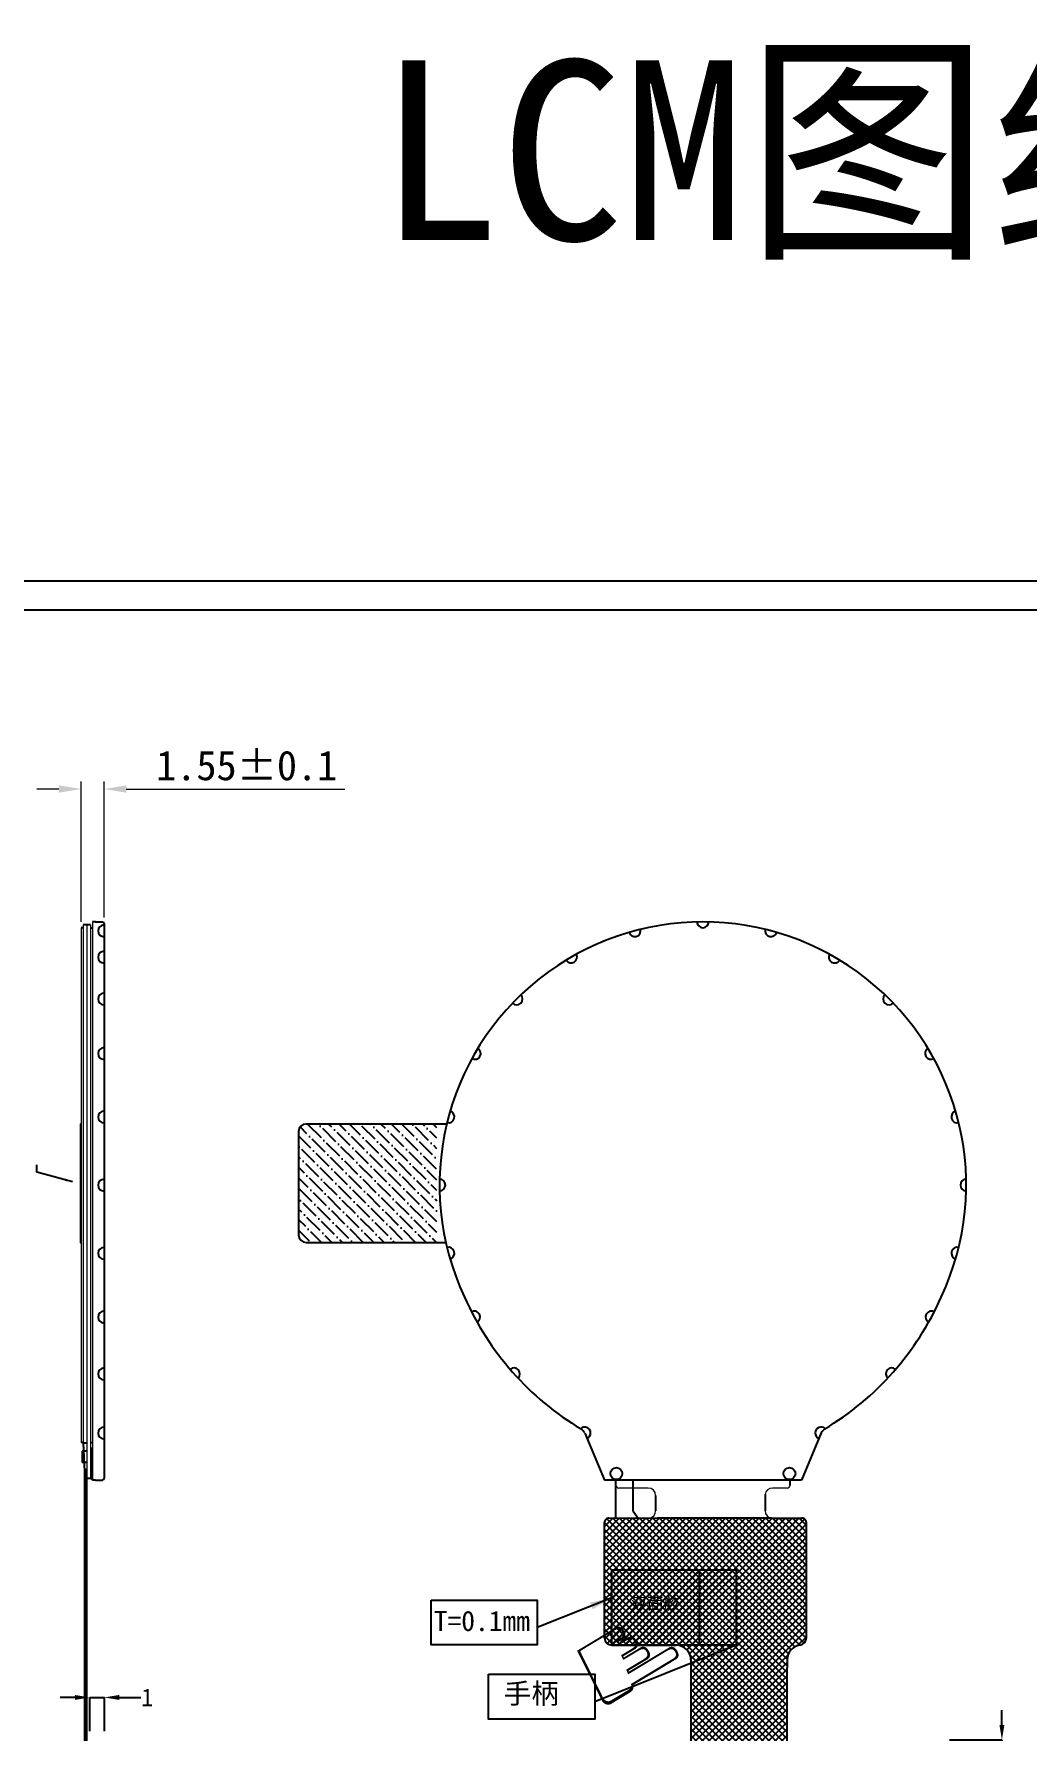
# Model space of a CAD drawing. Header units: millimetres. Extents: x 784 to 1591, y 435 to 646.
# Drawn here: x 1123 to 1190.1, y 512.9 to 627.7 of the extents above; entities that cross this region are included whole.
import ezdxf

# ---------------------------------------------------------------- set-up
doc = ezdxf.new("R2010")
doc.units = ezdxf.units.MM
for name, color, linetype in [('AUDIT_I_181013161717-0', 7, 'Continuous'), ('dim', 3, 'Continuous'), ('DWG', 7, 'Continuous'), ('FPC', 33, 'Continuous'), ('FRAME', 154, 'Continuous'), ('Index', 7, 'Continuous'), ('铁框', 5, 'Continuous')]:
    doc.layers.add(name, color=color, linetype=linetype)
doc.layers.add('BEZEL', color=4, linetype='Continuous', lineweight=20)
doc.layers.add('T-SHADING黑白双面胶', color=5, linetype='Continuous', lineweight=18)
doc.styles.get("Standard").update_dxf_attribs({"font": 'txt', "bigfont": 'gbcbig.shx'})
doc.styles.add('中文', font='')
doc.styles.add('宋体', font='')
doc.styles.add('工程', font='gbenor.shx', dxfattribs={"width": 1.25, "bigfont": 'gbcbig.shx'})
doc.styles.get('中文').set_extended_font_data('SimSun')
doc.styles.get('宋体').set_extended_font_data('SimSun')
doc.dimstyles.get("Standard").update_dxf_attribs({"dimtxt": 0.18, "dimasz": 0.18, "dimexe": 0.18, "dimexo": 0.0625, "dimgap": 0.09, "dimtad": 0, "dimzin": 0, "dimdsep": 46, "dimtxsty": 'Standard', "dimcen": 0, "dimadec": 0, "dimazin": 0, "dimtfac": 1, "dimtofl": 0, "dimtmove": 0, "dimatfit": 3, "dimfxl": 1, "dimtolj": 1, "dimtzin": 0, "dimarcsym": 0})
doc.dimstyles.new('标准', dxfattribs={"dimtxt": 2, "dimasz": 1.8, "dimexe": 0.5, "dimexo": 0.4, "dimgap": 0.1, "dimtad": 1, "dimzin": 1, "dimdsep": 46, "dimtxsty": '工程', "dimblk": 'CLOSEDBLANK', "dimcen": 0.09, "dimclrd": 3, "dimclre": 3, "dimclrt": 3, "dimadec": 0, "dimazin": 0, "dimtfac": 1, "dimtofl": 0, "dimtmove": 0, "dimatfit": 3, "dimldrblk": 'CLOSEDBLANK', "dimfxl": 1, "dimtolj": 1, "dimlwd": 0, "dimlwe": 0, "dimarcsym": 0})
doc.dimstyles.new('标注', dxfattribs={"dimtxt": 1.2, "dimasz": 1, "dimexe": 0, "dimexo": 1, "dimgap": 0.2, "dimtad": 0, "dimrnd": 0.0005, "dimzin": 9, "dimdsep": 46, "dimtxsty": 'Standard', "dimcen": 0, "dimclrd": 3, "dimclre": 3, "dimclrt": 3, "dimadec": 0, "dimazin": 0, "dimtfac": 1, "dimtmove": 0, "dimatfit": 3, "dimfxl": 1, "dimlwd": -1, "dimlwe": -1, "dimarcsym": 0})
pattern_1 = [(45, (17.82609645477078, -3.556308555857527), (-0.2245064030267288, 0.2245064030267289), [])]

# ---------------------------------------------------------------- blocks, each defined once
blk = doc.blocks.new('*D190')
at = {"color": 7, "lineweight": 0, "transparency": 16777216}
for p, q in [((1124.660440421763, 576.622001071699), (1123.160440421763, 576.622001071699)), ((1126.160440421763, 567.6350715947428), (1126.160440421763, 577.122001071699)), ((1127.710524879602, 567.935071594879), (1127.710524879602, 577.122001071699)), ((1129.210524879602, 576.622001071699), (1143.983421203329, 576.622001071699))]:
    blk.add_line(p, q, dxfattribs=at)
at = {"color": 7, "transparency": 16777216}
for points in [[(1124.660440421763, 576.872001071699), (1124.660440421763, 576.372001071699), (1126.160440421763, 576.622001071699)], [(1129.210524879602, 576.872001071699), (1129.210524879602, 576.372001071699), (1127.710524879602, 576.622001071699)]]:
    blk.add_solid(points, dxfattribs=at)
at = {"layer": 'Defpoints', "color": 0, "transparency": 16777216}
for p in [(1127.710524879602, 576.622001071699), (1126.160440421763, 567.2350715947429), (1127.710524879602, 567.535071594879)]:
    blk.add_point(p, dxfattribs=at)
at = {"color": 7, "transparency": 16777216, "insert": (1137.354929583218, 578.2002133622018), "char_height": 2, "attachment_point": 5, "style": '宋体'}
blk.add_mtext('\\A1;1.55%%P0.1', dxfattribs=at)
blk = doc.blocks.new('_ClosedBlank')
at = {"color": 0, "linetype": 'ByBlock', "lineweight": -2}
for p, q in [((-1, 0.1666666666666666), (0, 0)), ((-1, 0.1666666666666666), (-1, -0.1666666666666666)), ((0, 0), (-1, -0.1666666666666666))]:
    blk.add_line(p, q, dxfattribs=at)
blk = doc.blocks.new('*D194')
at = {"color": 7, "transparency": 16777216}
for p, q in [((1188.398120499434, 513.331350893399), (1188.398120499434, 514.331350893399)), ((1184.845668355888, 512.331350893399), (1188.398120499434, 512.331350893399)), ((1188.398120499434, 512.331350893399), (1188.398120499434, 512.0287664298146)), ((1188.398120499434, 504.831350893399), (1188.398120499434, 504.9784871002056)), ((1184.791371670702, 504.831350893399), (1188.398120499434, 504.831350893399)), ((1188.398120499434, 503.831350893399), (1188.398120499434, 502.831350893399))]:
    blk.add_line(p, q, dxfattribs=at)
for points in [[(1188.231453832767, 513.331350893399), (1188.564787166101, 513.331350893399), (1188.398120499434, 512.331350893399)], [(1188.231453832767, 503.831350893399), (1188.564787166101, 503.831350893399), (1188.398120499434, 504.831350893399)]]:
    blk.add_solid(points, dxfattribs=at)
at = {"layer": 'Defpoints', "color": 0, "transparency": 16777216}
for p in [(1184.545668355888, 512.331350893399), (1188.398120499434, 512.331350893399), (1184.491371670702, 504.831350893399)]:
    blk.add_point(p, dxfattribs=at)
at = {"color": 7, "transparency": 16777216, "insert": (1188.398120499434, 508.5036267650103), "char_height": 1.2, "attachment_point": 5, "rotation": 90, "style": '宋体'}
blk.add_mtext('7.5%%p0.2', dxfattribs=at)
blk = doc.blocks.new('*D198')
at = {"color": 1, "transparency": 16777216}
for p, q in [((1125.740490011399, 515.1986330997914), (1124.740490011399, 515.1986330997914)), ((1126.740490011399, 512.9251840278888), (1126.740490011399, 515.1986330997914)), ((1126.740490011399, 515.1986330997914), (1127.740450448695, 515.1986330997914)), ((1127.740450448695, 512.9251840278888), (1127.740450448695, 515.1986330997914)), ((1128.740450448695, 515.1986330997914), (1130.189053800651, 515.1986330997914))]:
    blk.add_line(p, q, dxfattribs=at)
for points in [[(1125.740490011399, 515.3652997664581), (1125.740490011399, 515.0319664331248), (1126.740490011399, 515.1986330997914)], [(1128.740450448695, 515.3652997664581), (1128.740450448695, 515.0319664331248), (1127.740450448695, 515.1986330997914)]]:
    blk.add_solid(points, dxfattribs=at)
at = {"layer": 'Defpoints', "color": 0, "transparency": 16777216}
for p in [(1127.740450448695, 515.1986330997914), (1126.740490011399, 511.9251840278888), (1127.740450448695, 511.9251840278888)]:
    blk.add_point(p, dxfattribs=at)
at = {"color": 1, "transparency": 16777216, "insert": (1130.633746538081, 515.1986330997914), "char_height": 1.2, "attachment_point": 5, "style": '宋体'}
blk.add_mtext('1', dxfattribs=at)

msp = doc.modelspace()

# ---------------------------------------------------------------- hatches: boundary and pattern name
h = msp.add_hatch()
h.set_pattern_fill('ANSI37', color=5, scale=0.1, style=0)
h.set_pattern_definition([(45, (-17.00780998992059, -5.199992110121798), (-0.2245064030267288, 0.2245064030267289), []), (135, (-17.00780998992059, -5.199992110121798), (-0.2245064030267289, -0.2245064030267288), [])])
edge = h.paths.add_edge_path()
edge.add_line((1172.850779377701, 527.3186055940117), (1165.132643955764, 527.3186674611059))
edge.add_line((1161.836577228685, 527.3186097894462), (1165.132643955764, 527.3185647591422))
edge.add_arc((1161.836577228685, 527.0186097894463), 0.3, 89.99999999994789, 180.0000000000391)
edge.add_line((1161.536577228685, 522.3374078898782), (1161.536577228685, 527.0186097894463))
edge.add_line((1161.536607775399, 519.231350893219), (1161.536577228685, 522.3374078898782))
edge.add_arc((1162.036834590905, 519.2315777079646), 0.5002268669274116, 180.025979268523, 269.9740207314314)
edge.add_line((1162.036607776159, 518.7313508924587), (1166.381998579667, 518.7313508924589))
edge.add_arc((1166.381927210924, 517.7312795247352), 1.000071370270443, 0.004088835983192366, 89.99591116400052)
edge.add_line((1167.381998578647, 517.7313508934789), (1167.381998578647, 498.931350893859))
edge.add_line((1173.881998578367, 499.4313508920789), (1173.881998578367, 517.2101382794294))
edge.add_line((1173.881998578367, 517.7447435183736), (1173.881998578367, 517.2101382794294))
edge.add_arc((1174.881910862682, 517.7448207249073), 0.9999122872956046, 97.65786037772011, 180.0044239965759)
edge.add_arc((1174.688240854181, 519.2258921836354), 0.4937878984461769, 277.0288510914779, 360.633404326771)
edge.add_line((1175.181998579327, 519.231350893219), (1175.181998579327, 527.0186055940129))
edge.add_line((1172.850779377701, 527.3186055940117), (1174.881998579327, 527.3186055940125))
edge.add_arc((1174.881998579328, 527.0186055940129), 0.3, 359.9999999999609, 450.0000000000521)
edge.add_arc((1170.882071286387, 498.9314236013588), 3.50004232172, 180.0011902150028, 269.9988097753894)
edge.add_line((1170.881998578887, 495.4313508936189), (1175.081998578667, 495.4313508936189))
edge.add_arc((1175.081926706827, 498.9314227656989), 3.50004232172, 270.0011765372001, 359.9988234534005)
edge.add_arc((1174.581782813019, 499.4315666595086), 0.5002158121838584, 270.0247141684873, 359.9752855417474)
edge.add_arc((1174.381882487661, 499.4312348031524), 0.4998839227736608, 179.9866940962173, 270.013306191291)
edge.add_line((1174.581998577907, 498.931350893859), (1174.381998579127, 498.931350893859))
edge.add_line((1178.581998578907, 498.931350893859), (1178.581998578907, 507.5313508921988))
edge.add_line((1175.081998578667, 508.0313508929589), (1175.081998578667, 499.4313508920789))
edge.add_arc((1178.082060897047, 508.0312885740589), 3.00003627576, 90.00119018139824, 179.9988098090982)
edge.add_arc((1179.081882488202, 507.5314669836645), 0.4998839227748116, 89.98669380878714, 180.0133061912487)
edge.add_line((1179.081998579667, 508.0313508929589), (1181.145856148971, 508.0313508929589))
edge.add_line((1181.145856148971, 511.0313508924388), (1178.081998578147, 511.0313508924388))
edge.add_line((1181.145856148971, 511.0313508924388), (1181.145856148971, 508.0313508929589))
h = msp.add_hatch()
h.set_pattern_fill('ANSI31', color=6, scale=0.1, style=0)
h.set_pattern_definition(pattern_1)
h.paths.add_polyline_path([(1167.936596454771, 523.8295972673377), (1167.936596454771, 518.7313508924587), (1162.036607776159, 518.7313508924587), (1162.036607776159, 523.8295972673377)])
h.paths.add_polyline_path([(1163.091144446516, 522.1713579138797), (1166.905766728423, 522.1713579138797), (1166.905766728423, 520.6770877578596), (1163.091144446516, 520.6770877578596)], flags=24)
h = msp.add_hatch()
h.set_pattern_fill('ANSI31', color=256, scale=0.1, style=0)
h.set_pattern_definition(pattern_1)
edge = h.paths.add_edge_path()
edge.add_line((1167.936595376383, 523.8295970086533), (1170.436596454771, 523.8295970086533))
edge.add_line((1170.436596454771, 518.7313506337744), (1167.936595376383, 518.7313506337744))
edge.add_line((1170.436596454771, 523.8295970086533), (1170.436596454771, 518.7313506337744))
edge.add_line((1167.936596454771, 523.8295972673377), (1167.936596454771, 518.7313508924587))
at = {"layer": 'dim'}
h = msp.add_hatch(dxfattribs=at)
h.set_pattern_fill('ANSI36', color=5, scale=4, style=0)
h.set_pattern_definition([(135, (1850.567958975473, -3871.680391583394), (-0.2651650429449554, 0.9722718241315027), [1.25, -0.25, 0, -0.25])])
h.paths.add_polyline_path([(1140.862730985161, 553.4671826037924, -0.4142135623730951), (1141.362730985161, 553.9671826037924), (1150.212730985162, 553.9671826037924), (1150.212730985162, 545.9671826037915), (1141.362730985161, 545.9671826037924, -0.4142135623730951), (1140.862730985161, 546.4671826037924)])

# ---------------------------------------------------------------- linework, layer by layer
at = {"color": 6}
for p, q in [((1126.240479982877, 567.2350715947429), (1126.160440421763, 567.2350715947429)), ((1126.290490010079, 567.2350715947429), (1126.160440421763, 567.2350715947429)), ((1126.790490010079, 567.2350715947429), (1126.920514029031, 567.2350715947429)), ((1126.29049074718, 532.4350713389017), (1126.163209598529, 532.4350718505841)), ((1126.790490010079, 532.4350705348841), (1126.920514029031, 532.435072654602)), ((1162.036607776159, 518.7313508924587), (1162.036607776159, 523.8295972673377)), ((1162.036607776159, 523.8295972673377), (1167.936596454771, 523.8295972673377)), ((1167.936596454771, 518.7313508924587), (1162.036607776159, 518.7313508924587))]:
    msp.add_line(p, q, dxfattribs=at)
at = {"color": 4}
for p, q in [((1126.790490010079, 567.4350715947434), (1126.290490010079, 567.4350715947434)), ((1126.540490010079, 532.3850715947467), (1126.290490010079, 532.3850715947467)), ((1126.790490010079, 529.995071594747), (1126.540490010079, 529.995071594747))]:
    msp.add_line(p, q, dxfattribs=at)
at = {"color": 7}
for p, q in [((1160.203670335668, 533.0742083388134), (1161.532590887266, 529.8950078898782)), ((1174.840551201684, 529.8950078898782), (1161.532590887266, 529.8950078898782)), ((1167.936595376383, 523.8295970086533), (1170.436596454771, 523.8295970086533)), ((1170.436596454771, 523.8295970086533), (1170.436596454771, 518.7313506337744)), ((1170.436596454771, 518.7313506337744), (1167.936595376383, 518.7313506337744))]:
    msp.add_line(p, q, dxfattribs=at)
for p, q in [((1126.540490010079, 531.845071594747), (1126.240440421763, 531.845071594747)), ((1126.240440421763, 531.845071594747), (1126.240440421763, 531.095071594747)), ((1126.290490010079, 532.3850715947467), (1126.410490010079, 529.995071594747)), ((1126.540490010079, 531.095071594747), (1126.240440421763, 531.095071594747)), ((1167.936595376383, 523.8295970086533), (1167.936595376383, 518.7313508924587))]:
    msp.add_line(p, q)
at = {"color": 30, "linetype": 'Continuous'}
for p, q in [((1126.540490010079, 530.5950715947467), (1126.410490010079, 530.5950715947467)), ((1126.410490010079, 495.4213205040676), (1126.410490010079, 530.5950715947467)), ((1126.540490010079, 495.4213205040676), (1126.540490010079, 530.5950715947467)), ((1161.536577228686, 522.3374078898782), (1161.536577228686, 527.0186097894463)), ((1161.536577228685, 522.3374078898782), (1161.536577228685, 527.0186097894463)), ((1175.181998579327, 519.231350893219), (1175.181998579327, 527.0186055940129)), ((1161.536607775399, 519.231350893219), (1161.536577228685, 522.3374078898782)), ((1126.540490010079, 519.7596734306867), (1126.420490011319, 519.7596734306867)), ((1162.036607776159, 518.7313508924587), (1166.381998579667, 518.7313508924589)), ((1167.381998578647, 517.7313508934789), (1167.381998578647, 498.931350893859)), ((1173.881998578367, 499.4313508920789), (1173.881998578367, 517.2101382794294))]:
    msp.add_line(p, q, dxfattribs=at)
at = {"color": 30}
for p, q in [((1126.410490010079, 529.995071594747), (1126.540490010079, 529.995071594747)), ((1174.08099322308, 529.5450675885788), (1174.08099322308, 529.8950078898782)), ((1172.850779377701, 527.3186055940117), (1174.881998579327, 527.3186055940125))]:
    msp.add_line(p, q, dxfattribs=at)
at = {"color": 32}
msp.add_line((1173.881998578367, 517.7447435183736), (1173.881998578367, 517.2101382794294), dxfattribs=at)
at = {"color": 5}
msp.add_lwpolyline([(1126.161505407464, 553.9671826037924), (1126.111505407464, 553.9671826037924), (1126.111505407464, 545.9671824542562), (1126.161505407464, 545.9671824542562)], close=True, dxfattribs=at)
at = {"color": 4}
for points in [[(1149.818122616724, 521.7859867448527), (1156.994001316211, 521.7859867448527), (1156.994001316211, 518.7478795669527), (1149.818122616724, 518.7478795669527)], [(1153.696577429654, 516.7683754845274), (1160.872456129141, 516.7683754845274), (1160.872456129141, 513.7302683066274), (1153.696577429654, 513.7302683066274)]]:
    msp.add_lwpolyline(points, close=True, dxfattribs=at)
at = {"color": 30}
for centre, radius, start, end in [((1161.836577228685, 527.0186097894463), 0.3, 89.99999999994789, 180.0000000000391), ((1174.881998579328, 527.0186055940129), 0.3, 359.9999999999609, 90.00000000005213), ((1162.036834590905, 519.2315777079646), 0.5002268669274116, 180.025979268523, 269.9740207314314), ((1166.381927210924, 517.7312795247352), 1.000071370270443, 0.004088835983192251, 89.99591116400052), ((1174.881910862682, 517.7448207249073), 0.9999122872956046, 97.65786037772024, 180.0044239965759), ((1174.688240854181, 519.2258921836354), 0.4937878984461769, 277.0288510914778, 0.633404326771088)]:
    msp.add_arc(centre, radius, start, end, dxfattribs=at)
at = {"layer": 'AUDIT_I_181013161717-0', "color": 7}
msp.add_line((1127.125524879603, 567.6366252226462), (1126.925524879604, 567.6366252226456), dxfattribs=at)
at = {"layer": 'AUDIT_I_181013161717-0', "color": 5}
for p, q in [((1126.910524879603, 532.0958879307946), (1126.860524879602, 531.1033822192849)), ((1126.860524879602, 531.1033822192849), (1126.860524879602, 529.9450078898802)), ((1126.925524879603, 529.9450078898802), (1126.860524879602, 529.9450078898802))]:
    msp.add_line(p, q, dxfattribs=at)
at = {"layer": 'AUDIT_I_181013161717-0'}
msp.add_line((1127.125524879603, 529.89500788988), (1126.925524879604, 529.8950078898782), dxfattribs=at)
at = {"layer": 'BEZEL', "color": 7}
msp.add_line((1126.925524879604, 567.6366252226456), (1126.925524879604, 529.9450078898802), dxfattribs=at)
at = {"layer": 'dim', "color": 5}
for p, q in [((1140.862730985161, 553.4671826037924), (1140.862730985161, 546.4671826037924)), ((1150.877028077229, 553.9671826037924), (1141.362730985161, 553.9671826037924)), ((1141.362730985161, 545.9671826037924), (1150.816092002592, 545.9671826037924))]:
    msp.add_line(p, q, dxfattribs=at)
for centre, start, end in [((1141.362730985161, 553.4671826037924), 90, 180), ((1141.362730985161, 546.4671826037924), 180, 270)]:
    msp.add_arc(centre, 0.5, start, end, dxfattribs=at)
at = {"layer": 'DWG', "color": 30, "lineweight": 0}
for p, q in [((1164.494066236902, 529.3550572632502), (1162.496434314318, 529.3550573907232)), ((1164.494066236902, 529.3550572632502), (1162.496434314319, 529.3550573907233)), ((1163.494020055299, 529.3550573907233), (1162.496434314319, 529.3550573907233)), ((1164.494066236902, 529.3550572632502), (1162.496434314319, 529.3550573907233)), ((1163.494020055299, 529.3550573907233), (1162.496434314319, 529.3550573907233)), ((1163.494020055298, 529.3550573907232), (1162.496434314318, 529.3550573907232)), ((1163.494034433195, 529.3550229942342), (1162.496448692215, 529.3550229942342)), ((1173.876799485332, 529.3550571519712), (1172.881481231092, 529.3550571279812)), ((1164.529908792297, 527.3186674611059), (1161.836577228685, 527.3186097894462)), ((1165.132643955764, 527.3186548197502), (1161.836577228686, 527.3186097894462)), ((1161.836577228685, 527.3186097894462), (1165.132643955764, 527.3185647591422))]:
    msp.add_line(p, q, dxfattribs=at)
for centre, radius, start, end in [((1162.531959378518, 529.5979581292647), 0.2454848243178586, 192.442128789932, 261.6792883725578), ((1164.494066173168, 528.8550572632502), 0.5, 6.513775987637282e-12, 89.99999999989578), ((1172.881636118046, 528.8550571519711), 0.5, 90.00000000010422, 171.9469651989702), ((1173.841273825291, 529.5979581292652), 0.2454848243185317, 278.3207116274688, 347.5578712099793), ((1164.491574873, 527.8197021349243), 0.5024989887920518, 274.3751485753828, 359.8820246683748), ((1172.889064630876, 527.8196439888743), 0.5024989887920518, 180.1179753316252, 265.6248514246172)]:
    msp.add_arc(centre, radius, start, end, dxfattribs=at)
at = {"layer": 'FPC', "color": 2}
for p, q in [((1162.281984204028, 529.8950078898782), (1162.283649471855, 527.318863567506)), ((1163.481949940343, 527.8033309624723), (1163.481984203118, 529.8950078898782)), ((1163.481949940343, 527.8033309624725), (1163.802032251829, 527.3187971148457))]:
    msp.add_line(p, q, dxfattribs=at)
at = {"layer": 'FPC', "color": 30}
for p, q in [((1164.994066173168, 528.8550573907232), (1164.994072796566, 527.8186674611062)), ((1172.38656670731, 528.9251019844301), (1172.386566707311, 527.8186093150562)), ((1172.846142557762, 527.3186419447226), (1165.128007138534, 527.3188556207978)), ((1172.850779377701, 527.3186055940117), (1165.132643955764, 527.3186674611059)), ((1172.386566173169, 527.3186093150558), (1165.132643955764, 527.3186548197502))]:
    msp.add_line(p, q, dxfattribs=at)
at = {"layer": 'FRAME', "color": 7}
for points in [[(1276.362028441645, 590.6745678204512), (1042.694403481644, 590.6745678204512), (1042.694403481644, 434.8961511804511), (1276.362028441645, 434.8961511804511)], [(1274.414798233645, 436.8433813884503), (1044.641633689645, 436.8433813884503), (1044.641633689645, 588.7273376124507), (1274.414798233645, 588.7273376124507)]]:
    msp.add_lwpolyline(points, close=True, dxfattribs=at)
at = {"layer": 'T-SHADING黑白双面胶', "color": 6, "ltscale": 0.2}
for p, q in [((1126.160440421763, 567.2350715947429), (1126.163233744962, 532.4350718504871)), ((1126.920514029031, 567.2350715947429), (1126.920514029031, 532.435072654602))]:
    msp.add_line(p, q, dxfattribs=at)
at = {"layer": 'T-SHADING黑白双面胶', "color": 4, "ltscale": 0.2}
for p, q in [((1126.290490010079, 567.4350718110023), (1126.290490010079, 532.3850715947467)), ((1126.540490010079, 567.4350715947434), (1126.540490010079, 529.995071594747)), ((1126.790490010079, 567.4350715947434), (1126.790490010079, 529.995071594747))]:
    msp.add_line(p, q, dxfattribs=at)
at = {"layer": '铁框', "color": 7}
for p, q in [((1127.125524879603, 567.6366252226471), (1127.610524879602, 567.6366252226462)), ((1127.710524879601, 567.5366252226468), (1127.710524879602, 529.9950078898786)), ((1176.173644273665, 533.0841903340973), (1174.840551201684, 529.8950078898782)), ((1127.125524879603, 529.8950078898782), (1127.610524879602, 529.8950078898791))]:
    msp.add_line(p, q, dxfattribs=at)
for centre, radius in [((1162.336577228687, 530.3350979781293), 0.3999999999999999), ((1174.036577228688, 530.3350979781293), 0.4)]:
    msp.add_circle(centre, radius, dxfattribs=at)
for centre, radius, start, end in [((1127.710524879602, 567.0301049305917), 0.4, 90, 270), ((1127.610524879602, 567.5366252226468), 0.1, 0, 90), ((1168.186577228688, 549.84510198443), 17.8, 334.7895529352417, 205.2103624009636), ((1163.579598225863, 567.0385816923757), 0.4, 195.6437863500923, 14.3562136499364), ((1168.186577228687, 567.6451019844302), 0.4, 180.6437863500659, 359.3562136499341), ((1172.793556231512, 567.0385816923757), 0.4, 165.643786349953, 344.3562136500183), ((1127.710524879602, 565.251877410009), 0.4, 90, 270), ((1159.286577228688, 565.260354171793), 0.4, 210.643786349988, 29.35621365002223), ((1177.086577228688, 565.2603541717939), 0.4, 150.6437863500303, 329.3562136499013), ((1127.710524879602, 562.4231259277658), 0.4, 90, 270), ((1155.600076523567, 562.4316026895498), 0.4, 225.6437863499977, 44.35621365003914), ((1180.773077933809, 562.4316026895507), 0.4, 135.6437863500322, 314.3562136499838), ((1127.710524879602, 558.7366252226457), 0.4, 90, 270), ((1152.771325041325, 558.7451019844297), 0.4, 240.6437863500125, 59.35621364996838), ((1183.601829416051, 558.7451019844306), 0.4, 120.6437863500461, 299.3562136499875), ((1127.710524879602, 554.4436042254711), 0.4, 90, 270), ((1150.993097520743, 554.452080987255), 0.4, 255.6437863499673, 74.35621365001514), ((1185.380056936633, 554.452080987256), 0.4, 105.643786349958, 284.3562136500462), ((1127.710524879602, 549.836625222646), 0.4, 90, 270), ((1150.386577228688, 549.8451019844291), 0.4, 270.6437863499617, 89.35621365002525), ((1185.986577228688, 549.84510198443), 0.4, 90.64378634996172, 269.3562136500383), ((1127.710524879602, 545.229646219821), 0.4, 90, 270), ((1150.993097520743, 545.238122981605), 0.4, 285.6437863499849, 104.3562136500327), ((1185.380056936634, 545.238122981605), 0.4, 75.64378634996726, 254.3562136500151), ((1169.994219886479, 550.1518069811203), 19.57230000004918, 203.7685834860435, 239.1269609239282), ((1166.378934570943, 550.1518069810921), 19.57229999999832, 300.8730390760718, 336.2314165139565), ((1127.710524879602, 540.9150876969352), 0.4, 90, 270), ((1152.734020952525, 540.9235644587192), 0.4, 298.7168755909238, 117.5458987168193), ((1183.639133504854, 540.9235644587174), 0.4, 62.45410128316615, 241.2831244090762), ((1127.710524879602, 537.0744553541699), 0.4, 90, 270), ((1155.424407360213, 537.0829321159539), 0.4, 312.4770555778626, 131.3060787038862), ((1180.948747097165, 537.0829321159521), 0.4, 48.69392129611383, 227.5229444220822), ((1127.710524879602, 533.0757135722943), 0.4, 90, 270), ((1160.199510183718, 533.0841903340782), 0.3999999999999999, 292.6835194637156, 134.2037534650991), ((1159.209903112357, 532.4176451727066), 1.193149030019207, 33.96205077805782, 51.60519329458843), ((1176.173644273657, 533.0841903340782), 0.4, 45.79624653528321, 247.3148459476422), ((1177.163251345017, 532.4176451727038), 1.193149030019207, 128.3948067054116, 146.0379492219422), ((1127.610524879602, 529.9950078898786), 0.1, 270, 0)]:
    msp.add_arc(centre, radius, start, end, dxfattribs=at)

# ---------------------------------------------------------------- texts
at = {"color": 7, "style": '中文'}
msp.add_text('LCM图纸', height=12.15, dxfattribs=at).set_placement((1146.24599674346, 613.7398955692261))
at = {"color": 6, "attachment_point": 1, "style": '宋体'}
for s, insert, char_height, width in [('T=0.1mm', (1149.997978285253, 521.0545467324381), 1.365361704581927, 6.288622316623494), ('双面胶', (1163.295948702204, 521.9665536581924), 0.819217022749156, 3.773173389974096), ('手柄', (1154.724437814465, 516.1492704315743), 1.365361704581927, 6.288622316623494)]:
    msp.add_mtext(s, dxfattribs=dict(at, insert=insert, char_height=char_height, width=width))
at = {"layer": 'dim', "color": 1, "insert": (1168.235396824805, 516.8090754703137), "char_height": 6.687858614396375, "width": 6.704882254505748, "attachment_point": 1, "rotation": 211.05548247332618, "style": '宋体'}
msp.add_mtext('{\\fWingdings|b0|i0|c2|p2;E}', dxfattribs=at)

# ---------------------------------------------------------------- dimensions: what is measured, and where the dimension line sits
dim = msp.add_linear_dim(base=(1127.710524879602, 576.622001071699), p1=(1126.160440421763, 567.2350715947429), p2=(1127.710524879602, 567.535071594879), text='<>%%P0.1', dimstyle='标准', override={"dimtxt": 2, "dimasz": 1.5, "dimgap": 0.5, "dimtxsty": '宋体', "dimsah": 1, "dimclrd": 7, "dimclre": 7, "dimclrt": 7})
dim.commit()
dim.dimension.update_dxf_attribs({"geometry": '*D190', "text_midpoint": (1137.354929583218, 576.622001071699), "dimtype": 160})
at = {"color": 1}
dim = msp.add_linear_dim(base=(1127.740450448695, 515.1986330997914), p1=(1126.740490011399, 511.9251840278888), p2=(1127.740450448695, 511.9251840278888), dimstyle='标注', override={"dimtxsty": '宋体', "dimclrd": 1, "dimclre": 1, "dimclrt": 1}, dxfattribs=at)
dim.commit()
dim.dimension.update_dxf_attribs({"geometry": '*D198', "text_midpoint": (1130.633746538081, 515.1986330997914), "dimtype": 160})
dim = msp.add_linear_dim(base=(1188.398120499434, 512.331350893399), p1=(1184.491371670702, 504.831350893399), p2=(1184.545668355888, 512.331350893399), angle=90, text='<>%%p0.2', dimstyle='标注', override={"dimexo": 0.3, "dimtxsty": '宋体', "dimclrd": 7, "dimclre": 7, "dimclrt": 7, "dimfxl": 0.8})
dim.commit()
dim.dimension.update_dxf_attribs({"geometry": '*D194', "text_midpoint": (1188.398120499434, 508.5036267650103), "dimtype": 160})

# ---------------------------------------------------------------- leaders
for points in [[(1162.036607776159, 521.9414196427507), (1156.994001195086, 519.9255717639151)], [(1170.436596454771, 518.7313506337744), (1160.872456008016, 514.9079605035897)]]:
    msp.add_leader(points, dimstyle='Standard', override={"dimtxt": 2.5, "dimasz": 1.5, "dimexe": 1, "dimexo": 1, "dimgap": 1, "dimtad": 0, "dimtih": 0, "dimtoh": 0, "dimzin": 0, "dimcen": 0, "dimclrd": 7, "dimclre": 4, "dimclrt": 3, "dimtp": 0, "dimtm": 0, "dimtzin": 0})
at = {"layer": 'Index'}
msp.add_leader([(1125.573052682441, 550.0656861323176), (1123.158238116718, 550.7127337450739), (1123.158238116718, 551.2127337450739)], dimstyle='Standard', override={"dimtxt": 0.5, "dimasz": 0.5, "dimexe": 0.5, "dimexo": 0.5, "dimgap": 0.1, "dimtih": 0, "dimdec": 3, "dimtxsty": '宋体', "dimclrd": 0}, dxfattribs=at)

doc.saveas('drawing.dxf')
